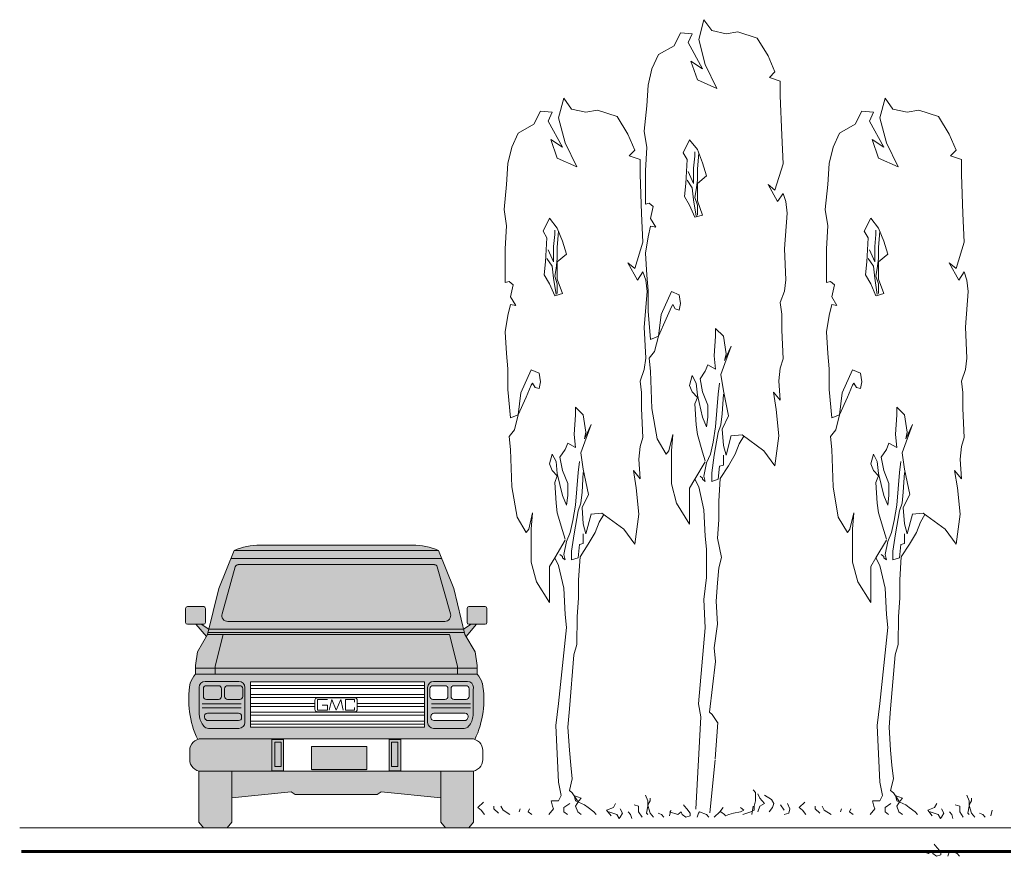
# Model space of a CAD drawing. Header units: millimetres. Extents: x 2834 to 13053, y -2252 to 4789.
# Drawn here: x 7819 to 8403, y 1857 to 2353 of the extents above; entities that cross this region are included whole.
import ezdxf

# ---------------------------------------------------------------- set-up
doc = ezdxf.new("R2010")
doc.units = ezdxf.units.MM
doc.header["$MEASUREMENT"] = 0
doc.layers.get('0').update_dxf_attribs({"lineweight": 5})
doc.layers.add('AS_3_6_018', color=92, linetype='Continuous', lineweight=9)
doc.layers.add('Widok', color=7, linetype='Continuous', lineweight=9)
doc.layers.add('X1klink', color=41, linetype='Continuous')
doc.layers.add('Xcokół', color=18, linetype='Continuous')

# ---------------------------------------------------------------- blocks, each defined once
blk = doc.blocks.new('AQ29US')
at = {"layer": 'AS_3_6_018'}
for p, q in [((8.18, 74.8), (4.07, 64.52)), ((63.28, 74.8), (8.18, 74.8)), ((15.23, 76.23), (56.24, 76.23)), ((63.28, 74.8), (67.4, 64.52)), ((7.33, 72.65), (64.14, 72.65)), ((8.52, 70.38), (4.95, 57.71)), ((62.18, 70.97), (9.29, 70.97)), ((62.95, 70.38), (66.52, 57.71)), ((4.07, 64.52), (1.06, 52.11)), ((67.4, 64.52), (70.41, 52.11)), ((-4.85, 59.19), (-4.85, 55.38)), ((0.01, 59.68), (-4.37, 59.68)), ((0.49, 59.19), (0.49, 55.38)), ((70.97, 59.19), (70.97, 55.38)), ((71.46, 59.68), (75.83, 59.68)), ((76.32, 59.19), (76.32, 55.38)), ((0.01, 54.9), (-4.37, 54.9)), ((-2.08, 54.9), (0.75, 51.58)), ((-0.63, 54.9), (1.42, 53.61)), ((70.04, 53.61), (1.42, 53.61)), ((64.97, 55.67), (6.5, 55.67)), ((72.1, 54.9), (70.04, 53.61)), ((73.55, 54.9), (70.71, 51.58)), ((71.46, 54.9), (75.83, 54.9)), ((1.06, 52.11), (-1.65, 47.43)), ((1.06, 52.13), (66.25, 52.13)), ((70.27, 52.69), (1.2, 52.69)), ((5.22, 52.13), (3.06, 43.56)), ((66.25, 52.13), (68.41, 43.56)), ((70.41, 52.11), (73.12, 47.43)), ((-1.65, 47.43), (-2.19, 43.78)), ((73.12, 47.43), (73.66, 43.78)), ((-2.19, 43.78), (-2.19, 41.44)), ((73.66, 43.05), (-2.19, 43.05)), ((3.06, 43.56), (3.06, 41.44)), ((68.41, 43.56), (68.41, 41.44)), ((73.66, 43.78), (73.66, 41.44)), ((73.66, 41.44), (-2.19, 41.44)), ((-1.19, 37.44), (-1.19, 30.43)), ((0.38, 39.48), (9.52, 39.48)), ((11.12, 37.87), (11.12, 28.44)), ((59.47, 39.35), (12.66, 39.35)), ((12.66, 39.35), (12.66, 27.17)), ((12.66, 38.39), (59.47, 38.39)), ((12.66, 37.59), (59.47, 37.59)), ((59.47, 27.17), (59.47, 39.35)), ((60.34, 37.87), (60.34, 28.44)), ((71.09, 39.48), (61.95, 39.48)), ((72.66, 37.44), (72.66, 30.43)), ((12.66, 35.98), (59.47, 35.98)), ((12.66, 35.18), (59.47, 35.18)), ((30.68, 34.63), (30.68, 31.72)), ((33.39, 34.63), (30.68, 34.63)), ((33.86, 31.72), (34.49, 34.63)), ((34.49, 34.63), (35.73, 31.72)), ((36.98, 34.63), (35.73, 31.72)), ((37.61, 31.72), (36.98, 34.63)), ((38.18, 31.72), (38.18, 34.63)), ((38.18, 34.63), (40.67, 34.63)), ((40.67, 34.63), (40.67, 33.93)), ((10.09, 33.47), (-0.42, 33.47)), ((10.1, 32.34), (-0.42, 32.34)), ((12.66, 33.58), (29.97, 33.58)), ((12.66, 32.77), (29.97, 32.77)), ((33.39, 33.13), (31.89, 33.13)), ((33.39, 31.72), (33.39, 33.13)), ((40.67, 31.72), (40.67, 32.47)), ((41.38, 33.58), (59.47, 33.58)), ((41.38, 32.77), (59.47, 32.77)), ((61.36, 32.34), (71.88, 32.34)), ((61.37, 33.47), (71.88, 33.47)), ((12.66, 31.17), (59.47, 31.17)), ((12.66, 30.36), (59.47, 30.36)), ((30.68, 31.72), (33.39, 31.72)), ((40.67, 31.72), (38.18, 31.72)), ((9.52, 26.83), (1.3, 26.83)), ((12.66, 28.76), (59.47, 28.76)), ((12.66, 27.96), (59.47, 27.96)), ((12.66, 27.17), (59.47, 27.17)), ((61.95, 26.83), (70.16, 26.83)), ((-0.56, 24.04), (72.03, 24.04)), ((-3.77, 20.83), (-3.77, 18.47)), ((75.24, 20.83), (75.24, 18.47)), ((-1.26, 15.34), (-1.26, 1.52)), ((72.03, 15.26), (-0.56, 15.26)), ((7.56, 15.26), (7.56, 1.52)), ((63.91, 15.26), (63.91, 1.52)), ((72.73, 15.34), (72.73, 1.52)), ((7.56, 8.09), (23.62, 9.7)), ((23.62, 9.7), (24.67, 8.99)), ((24.67, 8.99), (46.79, 8.99)), ((47.84, 9.7), (46.79, 8.99)), ((63.91, 8.09), (47.84, 9.7)), ((-1.26, 1.52), (0, 0)), ((0, 0), (6.3, 0)), ((6.3, 0), (0, 0)), ((7.56, 1.52), (6.3, 0)), ((63.91, 1.52), (65.17, 0)), ((65.17, 0), (71.47, 0)), ((71.47, 0), (65.17, 0)), ((72.73, 1.52), (71.47, 0))]:
    blk.add_line(p, q, dxfattribs=at)
for points in [[(-0.06, 37.53), (-0.06, 35.45, 0.414214), (0.74, 34.65), (4.01, 34.65, 0.414214), (4.81, 35.45), (4.81, 37.53, 0.414214), (4.01, 38.33), (0.74, 38.33, 0.414214)], [(5.65, 37.53), (5.65, 35.45, 0.414214), (6.45, 34.65), (9.72, 34.65, 0.414214), (10.52, 35.45), (10.52, 37.53, 0.414214), (9.72, 38.33), (6.45, 38.33, 0.414214)], [(65.82, 37.53), (65.82, 35.45, -0.414214), (65.02, 34.65), (61.75, 34.65, -0.414214), (60.95, 35.45), (60.95, 37.53, -0.414214), (61.75, 38.33), (65.02, 38.33, -0.414214)], [(71.53, 37.53), (71.53, 35.45, -0.414214), (70.72, 34.65), (67.46, 34.65, -0.414214), (66.65, 35.45), (66.65, 37.53, -0.414214), (67.46, 38.33), (70.72, 38.33, -0.414214)], [(41.38, 34.4), (41.38, 31.95, -0.414214), (40.74, 31.31), (30.62, 31.31, -0.414214), (29.97, 31.95), (29.97, 34.4, -0.414214), (30.62, 35.04), (40.74, 35.04, -0.414214)], [(0.23, 29.85), (0.35, 29.49, 0.322767), (1.11, 28.94), (9.42, 28.94, 0.414214), (10.22, 29.75), (10.22, 30.1, 0.414214), (9.42, 30.9), (1, 30.9, 0.511982)], [(71.23, 29.85), (71.11, 29.49, -0.322767), (70.35, 28.94), (62.05, 28.94, -0.414214), (61.24, 29.75), (61.24, 30.1, -0.414214), (62.05, 30.9), (70.47, 30.9, -0.511982)]]:
    blk.add_lwpolyline(points, format="xyb", close=True, dxfattribs=at)
for points in [[(21.49, 15.41), (21.49, 23.83), (18.38, 23.83), (18.38, 15.41)], [(20.84, 23.12), (20.84, 16.57), (19.16, 16.57), (19.16, 23.12)], [(29.09, 21.95), (29.09, 15.79), (43.94, 15.79), (43.94, 21.95)], [(49.98, 15.41), (49.98, 23.83), (53.09, 23.83), (53.09, 15.41)], [(50.62, 23.12), (50.62, 16.57), (52.31, 16.57), (52.31, 23.12)]]:
    blk.add_lwpolyline(points, close=True, dxfattribs=at)
for centre, radius, start, end in [((15.27, 58.02), 18.22, 90.1256, 112.8957), ((56.2, 58.02), 18.22, 67.1043, 89.8744), ((9.29, 70.16), 0.803, 89.8352, 164.2813), ((62.18, 70.16), 0.803, 15.7187, 90), ((-4.37, 59.19), 0.482, 90, 180), ((0.01, 59.19), 0.482, 0, 90), ((71.46, 59.19), 0.482, 90, 180), ((75.83, 59.19), 0.482, 0, 90), ((6.5, 57.28), 1.61, 164.2813, 270), ((64.97, 57.28), 1.61, 270, 15.7187), ((-4.37, 55.38), 0.482, 180, 270), ((0.01, 55.38), 0.482, 270, 0), ((71.46, 55.38), 0.482, 180, 270), ((75.83, 55.38), 0.482, 270, 0), ((2.92, 36.83), 6.88, 137.9434, 161.766), ((68.55, 36.83), 6.88, 18.234, 42.0566), ((20.34, 34.52), 24.37, 169.4481, 205.9138), ((0.38, 37.87), 1.61, 90, 178.8095), ((0.98, 37.86), 2.21, 178.8095, 191.0572), ((9.52, 37.87), 1.61, 0, 90), ((61.95, 37.87), 1.61, 90, 180), ((71.09, 37.87), 1.61, 1.1905, 90), ((70.49, 37.86), 2.21, 348.9428, 1.1905), ((51.13, 34.52), 24.37, 334.0862, 10.5519), ((4.21, 30.88), 5.4, 185.9727, 219.966), ((67.25, 30.88), 5.4, 320.034, 354.0273), ((1.3, 28.44), 1.61, 219.966, 270), ((9.52, 28.44), 1.61, 270, 0), ((61.95, 28.44), 1.61, 180, 270), ((70.16, 28.44), 1.61, 270, 320.034), ((-0.56, 20.83), 3.21, 90, 180), ((72.03, 20.83), 3.21, 0, 90), ((-0.56, 18.47), 3.21, 180, 270), ((72.03, 18.47), 3.21, 270, 360)]:
    blk.add_arc(centre, radius, start, end, dxfattribs=at)

msp = doc.modelspace()

# ---------------------------------------------------------------- hatches: boundary and pattern name
at = {"layer": 'X1klink'}
h = msp.add_hatch(color=5, dxfattribs=at)
h.dxf.hatch_style = 1
h.paths.add_polyline_path([(8093.544, 1959.746, 0.1043215), (8090.405, 1965.152), (7923.541, 1965.152, 0.1043215), (7920.402, 1959.746, 0.1604679), (7924.885, 1926.504, -0.0808895), (7927.127, 1926.869), (8086.82, 1926.869, -0.0808895), (8089.061, 1926.504, 0.1604679)])
h.paths.add_polyline_path([(8059.192, 1933.754), (7956.202, 1933.754), (7956.202, 1960.562), (8059.192, 1960.562)], flags=16)
h.paths.add_polyline_path([(8061.114, 1957.304, -0.0826325), (8061.305, 1958.448), (8061.114, 1958.448)], flags=16)
h.paths.add_polyline_path([(8088.201, 1942.21, -0.0124758), (8088.201, 1941.616), (8088.201, 1958.207, -0.096793), (8088.201, 1956.346)], flags=16)
h.paths.add_polyline_path([(8084.409, 1937.662), (8063.097, 1937.662), (8063.097, 1941.974), (8083.396, 1941.974, -0.5119823), (8085.072, 1939.648)], flags=16)
h.paths.add_polyline_path([(8074.995, 1950.205), (8074.995, 1958.306), (8085.717, 1958.306), (8085.717, 1950.205)], flags=16)
h.paths.add_polyline_path([(8062.444, 1950.205), (8062.444, 1958.306), (8073.165, 1958.306), (8073.165, 1950.205)], flags=16)
h.paths.add_polyline_path([(7923.307, 1968.699), (7924.722, 1978.322), (7930.018, 1987.47), (7923.78, 1994.769), (7917.693, 1994.769), (7917.693, 2005.27), (7929.445, 2005.27), (7929.445, 1994.769), (7926.964, 1994.769), (7931.491, 1991.927), (7937.312, 2015.931), (7946.363, 2038.541, -0.1007884), (7962.043, 2041.698), (8051.903, 2041.698, -0.1007884), (8067.584, 2038.541), (8076.634, 2015.931), (8082.456, 1991.927), (8086.982, 1994.769), (8084.501, 1994.769), (8084.501, 2005.27), (8096.254, 2005.27), (8096.254, 1994.769), (8090.166, 1994.769), (8083.929, 1987.47), (8089.225, 1978.322), (8090.639, 1968.699)])
h.paths.add_polyline_path([(8088.368, 1907.734), (8088.368, 1877.328), (8085.587, 1873.984), (8071.736, 1873.984), (8068.955, 1877.328), (8068.955, 1891.784), (8033.615, 1895.322), (8031.304, 1893.755), (7982.642, 1893.755), (7980.331, 1895.322), (7944.991, 1891.784), (7944.991, 1877.328), (7942.21, 1873.984), (7928.359, 1873.984), (7925.578, 1877.328), (7925.578, 1907.734, 0.0552923), (7927.127, 1907.562), (7968.79, 1907.562), (7968.79, 1926.415), (7975.64, 1926.415), (7975.64, 1907.562), (7992.355, 1907.562), (7992.355, 1922.279), (8025.035, 1922.279), (8025.035, 1907.562), (8038.307, 1907.562), (8038.307, 1926.415), (8045.156, 1926.415), (8045.156, 1907.562), (8086.82, 1907.562, 0.0552923)])
h.paths.add_polyline_path([(7924.722, 1978.322), (7923.541, 1970.293), (7923.541, 1968.699), (7934.811, 1968.699), (7939.843, 1988.663), (7930.709, 1988.663)], flags=16)
h.paths.add_polyline_path([(8079.135, 1968.699), (8090.405, 1968.699), (8090.405, 1970.293), (8089.225, 1978.322), (8082.522, 1989.9), (8073.792, 1989.9)], flags=16)
h = msp.add_hatch(color=5, dxfattribs=at)
h.dxf.hatch_style = 1
h.paths.add_polyline_path([(7927.127, 1926.869, 0.4142136), (7920.061, 1919.803), (7920.061, 1914.628, 0.4142136), (7927.127, 1907.562), (7968.79, 1907.562), (7968.79, 1926.869)])
h.paths.add_polyline_path([(8090.405, 1965.152), (7923.541, 1965.152), (7923.541, 1970.293), (7924.722, 1978.322), (7930.018, 1987.47), (7923.78, 1994.769), (7917.693, 1994.769), (7917.693, 2005.27), (7929.445, 2005.27), (7929.445, 1994.769), (7926.964, 1994.769), (7931.491, 1991.927), (7937.312, 2015.931), (7946.363, 2038.541, -0.1007884), (7962.043, 2041.698), (8051.903, 2041.698, -0.1007884), (8067.584, 2038.541), (8076.634, 2015.931), (8082.456, 1991.927), (8086.982, 1994.769), (8084.501, 1994.769), (8084.501, 2005.27), (8096.254, 2005.27), (8096.254, 1994.769), (8090.166, 1994.769), (8083.929, 1987.47), (8089.225, 1978.322), (8090.639, 1968.699), (8090.405, 1968.699)], flags=17)
at = {"layer": 'Xcokół'}
h = msp.add_hatch(color=253, dxfattribs=at)
h.dxf.hatch_style = 1
h.paths.add_polyline_path([(7948.801, 2030.11), (8066.488, 2030.11), (8074.694, 2000.954, -0.4970501), (8071.294, 1996.464), (7942.653, 1996.464, -0.4970501), (7939.252, 2000.954), (7947.458, 2030.11), (7948.791, 2030.11, -0.0014378)])
h.paths.add_polyline_path([(8025.035, 1908.731), (8025.035, 1922.279), (7992.355, 1922.279), (7992.355, 1908.731)])
h = msp.add_hatch(color=5, dxfattribs=at)
h.dxf.hatch_style = 1
h.paths.add_polyline_path([(8096.254, 2004.21, 0.4142136), (8095.194, 2005.27), (8085.561, 2005.27, 0.4142136), (8084.501, 2004.21), (8084.501, 1995.829, 0.4142136), (8085.561, 1994.769), (8095.194, 1994.769, 0.4142136), (8096.254, 1995.829)])
h = msp.add_hatch(color=5, dxfattribs=at)
h.dxf.hatch_style = 1
h.paths.add_polyline_path([(8096.254, 2004.21, 0.4142136), (8095.194, 2005.27), (8085.561, 2005.27, 0.4142136), (8084.501, 2004.21), (8084.501, 1995.829, 0.4142136), (8085.561, 1994.769), (8095.194, 1994.769, 0.4142136), (8096.254, 1995.829)])
h = msp.add_hatch(color=5, dxfattribs=at)
h.dxf.hatch_style = 1
h.paths.add_polyline_path([(8096.254, 2004.21, 0.4142136), (8095.194, 2005.27), (8085.561, 2005.27, 0.4142136), (8084.501, 2004.21), (8084.501, 1995.829, 0.4142136), (8085.561, 1994.769), (8095.194, 1994.769, 0.4142136), (8096.254, 1995.829)])
h = msp.add_hatch(color=253, dxfattribs=at)
h.dxf.hatch_style = 1
h.paths.add_polyline_path([(8096.254, 2004.21, 0.4142136), (8095.194, 2005.27), (8085.561, 2005.27, 0.4142136), (8084.501, 2004.21), (8084.501, 1995.829, 0.4142136), (8085.561, 1994.769), (8095.194, 1994.769, 0.4142136), (8096.254, 1995.829)])
h = msp.add_hatch(color=5, dxfattribs=at)
h.dxf.hatch_style = 1
h.paths.add_polyline_path([(7939.843, 1988.663), (7935.094, 1969.819), (7935.094, 1968.699), (8078.853, 1968.699), (8078.853, 1969.819), (8074.104, 1988.663)])
h = msp.add_hatch(color=253, dxfattribs=at)
h.dxf.hatch_style = 1
h.paths.add_polyline_path([(7944.991, 1907.562), (7925.578, 1907.562), (7925.578, 1877.328), (7928.302, 1874.053), (7942.268, 1874.053), (7944.991, 1877.328)])
h.paths.add_polyline_path([(8088.368, 1907.562), (8068.955, 1907.562), (8068.955, 1877.328), (8071.679, 1874.053), (8085.644, 1874.053), (8088.368, 1877.328)])

# ---------------------------------------------------------------- linework, layer by layer
at = {"layer": 'AS_3_6_018'}
for p, q in [((8224.9, 2353.32), (8221.816, 2341.665)), ((8229.524, 2346.845), (8224.9, 2353.32)), ((8238.003, 2344.903), (8229.524, 2346.845)), ((8211.025, 2345.55), (8207.171, 2337.781)), ((8217.962, 2344.903), (8211.025, 2345.55)), ((8215.65, 2339.723), (8217.962, 2344.903)), ((8221.816, 2341.665), (8225.67, 2326.773)), ((8244.941, 2346.198), (8238.003, 2344.903)), ((8256.503, 2342.313), (8244.941, 2346.198)), ((8262.881, 2331.92), (8256.503, 2342.313)), ((8207.171, 2337.781), (8197.921, 2332.601)), ((8224.129, 2324.183), (8215.65, 2339.723)), ((8194.067, 2324.183), (8197.921, 2332.601)), ((8266.934, 2322.385), (8262.881, 2331.92)), ((8191.755, 2314.471), (8194.067, 2324.183)), ((8221.045, 2317.709), (8217.191, 2328.716)), ((8217.191, 2328.716), (8224.129, 2324.183)), ((8225.67, 2326.773), (8232.608, 2312.529)), ((8232.608, 2312.529), (8221.045, 2317.709)), ((8263.691, 2318.98), (8266.934, 2322.385)), ((8270.178, 2316.936), (8263.691, 2318.98)), ((8190.984, 2302.169), (8191.755, 2314.471)), ((8270.178, 2308.083), (8270.178, 2316.936)), ((8141.851, 2306.817), (8138.768, 2295.162)), ((8146.476, 2300.342), (8141.851, 2306.817)), ((8270.988, 2284.927), (8270.178, 2308.083)), ((8332.289, 2306.817), (8329.206, 2295.162)), ((8336.914, 2300.342), (8332.289, 2306.817)), ((8154.955, 2298.4), (8146.476, 2300.342)), ((8161.893, 2299.695), (8154.955, 2298.4)), ((8173.455, 2295.81), (8161.893, 2299.695)), ((8189.442, 2287.277), (8190.984, 2302.169)), ((8345.393, 2298.4), (8336.914, 2300.342)), ((8352.33, 2299.695), (8345.393, 2298.4)), ((8363.893, 2295.81), (8352.33, 2299.695)), ((8127.977, 2299.047), (8124.123, 2291.277)), ((8134.914, 2298.4), (8127.977, 2299.047)), ((8132.602, 2293.22), (8134.914, 2298.4)), ((8138.768, 2295.162), (8142.622, 2280.27)), ((8179.833, 2285.416), (8173.455, 2295.81)), ((8318.415, 2299.047), (8314.561, 2291.277)), ((8325.352, 2298.4), (8318.415, 2299.047)), ((8323.04, 2293.22), (8325.352, 2298.4)), ((8329.206, 2295.162), (8333.06, 2280.27)), ((8370.27, 2285.416), (8363.893, 2295.81)), ((8124.123, 2291.277), (8114.873, 2286.098)), ((8141.081, 2277.68), (8132.602, 2293.22)), ((8314.561, 2291.277), (8305.311, 2286.098)), ((8331.518, 2277.68), (8323.04, 2293.22)), ((8111.019, 2277.68), (8114.873, 2286.098)), ((8137.997, 2271.205), (8134.143, 2282.213)), ((8134.143, 2282.213), (8141.081, 2277.68)), ((8183.886, 2275.882), (8179.833, 2285.416)), ((8190.984, 2277.565), (8189.442, 2287.277)), ((8212.567, 2274.327), (8216.421, 2282.097)), ((8216.421, 2282.097), (8221.045, 2276.27)), ((8271.799, 2267.9), (8270.988, 2284.927)), ((8301.457, 2277.68), (8305.311, 2286.098)), ((8324.581, 2282.213), (8331.518, 2277.68)), ((8328.435, 2271.205), (8324.581, 2282.213)), ((8374.324, 2275.882), (8370.27, 2285.416)), ((8108.707, 2267.968), (8111.019, 2277.68)), ((8142.622, 2280.27), (8149.56, 2266.026)), ((8190.213, 2263.968), (8190.984, 2277.565)), ((8221.045, 2276.27), (8224.129, 2268.5)), ((8299.144, 2267.968), (8301.457, 2277.68)), ((8333.06, 2280.27), (8339.997, 2266.026)), ((8149.56, 2266.026), (8137.997, 2271.205)), ((8180.643, 2272.476), (8183.886, 2275.882)), ((8187.13, 2270.433), (8180.643, 2272.476)), ((8187.13, 2261.579), (8187.13, 2270.433)), ((8214.879, 2270.442), (8212.567, 2274.327)), ((8214.108, 2256.198), (8214.879, 2270.442)), ((8218.733, 2265.262), (8219.504, 2272.385)), ((8219.504, 2272.385), (8219.504, 2274.975)), ((8221.816, 2274.327), (8221.045, 2264.615)), ((8339.997, 2266.026), (8328.435, 2271.205)), ((8371.081, 2272.476), (8374.324, 2275.882)), ((8377.567, 2270.433), (8371.081, 2272.476)), ((8377.567, 2261.579), (8377.567, 2270.433)), ((8107.936, 2255.666), (8108.707, 2267.968)), ((8218.733, 2256.198), (8218.733, 2265.262)), ((8221.045, 2264.615), (8221.045, 2258.14)), ((8224.129, 2268.5), (8226.441, 2260.73)), ((8266.934, 2252.236), (8271.799, 2267.9)), ((8298.374, 2255.666), (8299.144, 2267.968)), ((8187.94, 2238.424), (8187.13, 2261.579)), ((8190.213, 2243.895), (8190.213, 2263.968)), ((8215.65, 2263.32), (8218.733, 2256.198)), ((8226.441, 2260.73), (8221.045, 2256.198)), ((8378.378, 2238.424), (8377.567, 2261.579)), ((8106.394, 2240.774), (8107.936, 2255.666)), ((8213.337, 2248.428), (8214.108, 2256.198)), ((8217.962, 2253.608), (8214.879, 2258.14)), ((8218.733, 2246.485), (8217.962, 2253.608)), ((8221.045, 2258.14), (8220.275, 2252.313)), ((8221.045, 2256.198), (8221.045, 2245.838)), ((8268.556, 2245.425), (8262.881, 2255.641)), ((8262.881, 2255.641), (8266.934, 2252.236)), ((8296.832, 2240.774), (8298.374, 2255.666)), ((8216.421, 2243.248), (8213.337, 2248.428)), ((8220.275, 2252.313), (8219.504, 2247.78)), ((8219.504, 2247.78), (8221.045, 2243.248)), ((8271.799, 2250.193), (8268.556, 2245.425)), ((8273.421, 2245.425), (8271.799, 2250.193)), ((8192.525, 2244.543), (8190.213, 2243.895)), ((8194.838, 2242.601), (8192.525, 2244.543)), ((8193.296, 2235.478), (8194.838, 2242.601)), ((8219.504, 2236.126), (8216.421, 2243.248)), ((8220.275, 2236.773), (8218.733, 2246.485)), ((8221.045, 2245.838), (8224.129, 2237.421)), ((8221.045, 2243.248), (8221.045, 2237.421)), ((8274.232, 2238.615), (8273.421, 2245.425)), ((8107.936, 2231.061), (8106.394, 2240.774)), ((8129.518, 2227.824), (8133.372, 2235.594)), ((8133.372, 2235.594), (8137.997, 2229.766)), ((8188.751, 2221.397), (8187.94, 2238.424)), ((8196.379, 2230.298), (8193.296, 2235.478)), ((8224.129, 2237.421), (8219.514, 2236.136)), ((8272.61, 2217.502), (8274.232, 2238.615)), ((8298.374, 2231.061), (8296.832, 2240.774)), ((8319.956, 2227.824), (8323.81, 2235.594)), ((8323.81, 2235.594), (8328.435, 2229.766)), ((8379.189, 2221.397), (8378.378, 2238.424)), ((8107.165, 2217.464), (8107.936, 2231.061)), ((8137.997, 2229.766), (8141.081, 2221.997)), ((8191.755, 2224.471), (8193.296, 2230.946)), ((8193.296, 2230.946), (8196.379, 2230.298)), ((8297.603, 2217.464), (8298.374, 2231.061)), ((8328.435, 2229.766), (8331.518, 2221.997)), ((8131.831, 2223.939), (8129.518, 2227.824)), ((8131.06, 2209.694), (8131.831, 2223.939)), ((8135.685, 2218.759), (8136.456, 2225.882)), ((8136.456, 2225.882), (8136.456, 2228.471)), ((8138.768, 2227.824), (8137.997, 2218.112)), ((8190.213, 2214.759), (8191.755, 2224.471)), ((8322.269, 2223.939), (8319.956, 2227.824)), ((8321.498, 2209.694), (8322.269, 2223.939)), ((8326.123, 2218.759), (8326.894, 2225.882)), ((8326.894, 2225.882), (8326.894, 2228.471)), ((8329.206, 2227.824), (8328.435, 2218.112)), ((8135.685, 2209.694), (8135.685, 2218.759)), ((8137.997, 2218.112), (8137.997, 2211.637)), ((8141.081, 2221.997), (8143.393, 2214.227)), ((8183.886, 2205.733), (8188.751, 2221.397)), ((8326.123, 2209.694), (8326.123, 2218.759)), ((8328.435, 2218.112), (8328.435, 2211.637)), ((8331.518, 2221.997), (8333.831, 2214.227)), ((8374.324, 2205.733), (8379.189, 2221.397)), ((8107.165, 2197.392), (8107.165, 2217.464)), ((8132.602, 2216.817), (8135.685, 2209.694)), ((8143.393, 2214.227), (8137.997, 2209.694)), ((8190.984, 2201.809), (8190.213, 2214.759)), ((8273.421, 2199.114), (8272.61, 2217.502)), ((8297.603, 2197.392), (8297.603, 2217.464)), ((8323.04, 2216.817), (8326.123, 2209.694)), ((8333.831, 2214.227), (8328.435, 2209.694)), ((8130.289, 2201.925), (8131.06, 2209.694)), ((8134.914, 2207.105), (8131.831, 2211.637)), ((8135.685, 2199.982), (8134.914, 2207.105)), ((8137.997, 2211.637), (8137.227, 2205.81)), ((8137.997, 2209.694), (8137.997, 2199.335)), ((8185.508, 2198.922), (8179.833, 2209.138)), ((8179.833, 2209.138), (8183.886, 2205.733)), ((8320.727, 2201.925), (8321.498, 2209.694)), ((8325.352, 2207.105), (8322.269, 2211.637)), ((8326.123, 2199.982), (8325.352, 2207.105)), ((8328.435, 2211.637), (8327.664, 2205.81)), ((8328.435, 2209.694), (8328.435, 2199.335)), ((8375.946, 2198.922), (8370.27, 2209.138)), ((8370.27, 2209.138), (8374.324, 2205.733)), ((8133.372, 2196.745), (8130.289, 2201.925)), ((8137.227, 2205.81), (8136.456, 2201.277)), ((8136.456, 2201.277), (8137.997, 2196.745)), ((8188.751, 2203.69), (8185.508, 2198.922)), ((8190.373, 2198.922), (8188.751, 2203.69)), ((8191.755, 2192.744), (8190.984, 2201.809)), ((8323.81, 2196.745), (8320.727, 2201.925)), ((8327.664, 2205.81), (8326.894, 2201.277)), ((8326.894, 2201.277), (8328.435, 2196.745)), ((8379.189, 2203.69), (8375.946, 2198.922)), ((8380.81, 2198.922), (8379.189, 2203.69)), ((8109.477, 2198.04), (8107.165, 2197.392)), ((8111.79, 2196.097), (8109.477, 2198.04)), ((8110.248, 2188.975), (8111.79, 2196.097)), ((8136.456, 2189.623), (8133.372, 2196.745)), ((8137.227, 2190.27), (8135.685, 2199.982)), ((8137.997, 2199.335), (8141.081, 2190.918)), ((8137.997, 2196.745), (8137.997, 2190.918)), ((8191.183, 2192.112), (8190.373, 2198.922)), ((8272.61, 2192.303), (8273.421, 2199.114)), ((8299.915, 2198.04), (8297.603, 2197.392)), ((8302.228, 2196.097), (8299.915, 2198.04)), ((8300.686, 2188.975), (8302.228, 2196.097)), ((8326.894, 2189.623), (8323.81, 2196.745)), ((8327.664, 2190.27), (8326.123, 2199.982)), ((8328.435, 2199.335), (8331.518, 2190.918)), ((8328.435, 2196.745), (8328.435, 2190.918)), ((8381.621, 2192.112), (8380.81, 2198.922)), ((8113.331, 2183.795), (8110.248, 2188.975)), ((8141.081, 2190.918), (8136.466, 2189.633)), ((8189.562, 2170.999), (8191.183, 2192.112)), ((8191.755, 2180.442), (8191.755, 2192.744)), ((8205.629, 2192.097), (8199.463, 2178.5)), ((8210.254, 2190.154), (8205.629, 2192.097)), ((8211.025, 2184.975), (8210.254, 2190.154)), ((8270.178, 2185.493), (8272.61, 2192.303)), ((8303.769, 2183.795), (8300.686, 2188.975)), ((8331.518, 2190.918), (8326.904, 2189.633)), ((8380, 2170.999), (8381.621, 2192.112)), ((8108.707, 2177.968), (8110.248, 2184.443)), ((8110.248, 2184.443), (8113.331, 2183.795)), ((8202.546, 2175.91), (8205.629, 2183.032)), ((8205.629, 2183.032), (8206.4, 2184.327)), ((8206.4, 2184.327), (8207.942, 2181.737)), ((8210.254, 2181.09), (8211.025, 2184.975)), ((8270.988, 2178.682), (8270.178, 2185.493)), ((8299.144, 2177.968), (8300.686, 2184.443)), ((8300.686, 2184.443), (8303.769, 2183.795)), ((8107.165, 2168.256), (8108.707, 2177.968)), ((8193.296, 2163.608), (8191.755, 2180.442)), ((8199.463, 2178.5), (8197.921, 2165.55)), ((8207.942, 2181.737), (8210.254, 2181.09)), ((8270.988, 2169.147), (8270.988, 2178.682)), ((8297.603, 2168.256), (8299.144, 2177.968)), ((8197.921, 2165.55), (8202.546, 2175.91)), ((8107.936, 2155.306), (8107.165, 2168.256)), ((8190.373, 2152.611), (8189.562, 2170.999)), ((8197.921, 2165.55), (8193.296, 2163.608)), ((8195.609, 2156.485), (8197.921, 2165.55)), ((8231.066, 2153.895), (8231.837, 2165.55)), ((8231.837, 2165.55), (8231.837, 2170.083)), ((8231.837, 2170.083), (8236.462, 2165.55)), ((8236.462, 2165.55), (8238.003, 2155.19)), ((8271.799, 2152.121), (8270.988, 2169.147)), ((8298.374, 2155.306), (8297.603, 2168.256)), ((8380.81, 2152.611), (8380, 2170.999)), ((8241.087, 2159.723), (8234.92, 2142.888)), ((8237.19, 2151.204), (8241.087, 2159.723)), ((8108.707, 2146.241), (8107.936, 2155.306)), ((8192.525, 2152.6), (8195.609, 2156.485)), ((8231.837, 2146.126), (8231.066, 2153.895)), ((8238.003, 2155.19), (8237.19, 2151.204)), ((8299.144, 2146.241), (8298.374, 2155.306)), ((8189.562, 2145.8), (8190.373, 2152.611)), ((8193.296, 2144.831), (8192.525, 2152.6)), ((8225.67, 2144.831), (8227.212, 2148.716)), ((8227.212, 2148.716), (8231.837, 2146.126)), ((8270.178, 2146.672), (8271.799, 2152.121)), ((8380, 2145.8), (8380.81, 2152.611)), ((8108.707, 2133.939), (8108.707, 2146.241)), ((8122.581, 2145.594), (8116.415, 2131.997)), ((8127.206, 2143.651), (8122.581, 2145.594)), ((8127.977, 2138.471), (8127.206, 2143.651)), ((8187.13, 2138.989), (8189.562, 2145.8)), ((8194.067, 2122.816), (8193.296, 2144.831)), ((8216.421, 2136.413), (8217.962, 2142.241)), ((8217.962, 2142.241), (8220.275, 2137.708)), ((8222.587, 2140.298), (8225.67, 2144.831)), ((8234.92, 2142.888), (8236.462, 2133.176)), ((8269.367, 2139.181), (8270.178, 2146.672)), ((8299.144, 2133.939), (8299.144, 2146.241)), ((8313.019, 2145.594), (8306.852, 2131.997)), ((8317.644, 2143.651), (8313.019, 2145.594)), ((8318.415, 2138.471), (8317.644, 2143.651)), ((8377.567, 2138.989), (8380, 2145.8)), ((8119.498, 2129.407), (8122.581, 2136.529)), ((8122.581, 2136.529), (8123.352, 2137.824)), ((8123.352, 2137.824), (8124.894, 2135.234)), ((8127.206, 2134.586), (8127.977, 2138.471)), ((8187.94, 2132.179), (8187.13, 2138.989)), ((8217.962, 2132.528), (8216.421, 2136.413)), ((8220.275, 2137.708), (8221.045, 2130.586)), ((8224.129, 2132.528), (8222.587, 2140.298)), ((8234.149, 2137.708), (8233.378, 2131.234)), ((8270.178, 2127.603), (8269.367, 2139.181)), ((8309.936, 2129.407), (8313.019, 2136.529)), ((8313.019, 2136.529), (8313.79, 2137.824)), ((8313.79, 2137.824), (8315.331, 2135.234)), ((8317.644, 2134.586), (8318.415, 2138.471)), ((8378.378, 2132.179), (8377.567, 2138.989)), ((8110.248, 2117.104), (8108.707, 2133.939)), ((8116.415, 2131.997), (8114.873, 2119.047)), ((8124.894, 2135.234), (8127.206, 2134.586)), ((8187.94, 2122.644), (8187.94, 2132.179)), ((8221.045, 2129.291), (8217.962, 2132.528)), ((8221.045, 2130.586), (8224.129, 2117.636)), ((8227.212, 2124.759), (8224.129, 2132.528)), ((8233.378, 2131.234), (8231.837, 2111.809)), ((8235.691, 2119.579), (8236.462, 2131.234)), ((8236.462, 2133.176), (8239.545, 2118.284)), ((8267.745, 2122.154), (8266.124, 2132.37)), ((8266.124, 2132.37), (8270.178, 2127.603)), ((8300.686, 2117.104), (8299.144, 2133.939)), ((8306.852, 2131.997), (8305.311, 2119.047)), ((8315.331, 2135.234), (8317.644, 2134.586)), ((8378.378, 2122.644), (8378.378, 2132.179)), ((8114.873, 2119.047), (8119.498, 2129.407)), ((8219.504, 2125.406), (8221.045, 2129.291)), ((8220.275, 2113.104), (8219.504, 2125.406)), ((8227.212, 2117.636), (8227.212, 2124.759)), ((8305.311, 2119.047), (8309.936, 2129.407)), ((8114.873, 2119.047), (8110.248, 2117.104)), ((8112.56, 2109.982), (8114.873, 2119.047)), ((8148.018, 2107.392), (8148.789, 2119.047)), ((8148.789, 2119.047), (8148.789, 2123.579)), ((8148.789, 2123.579), (8153.414, 2119.047)), ((8153.414, 2119.047), (8154.955, 2108.687)), ((8188.751, 2105.618), (8187.94, 2122.644)), ((8197.15, 2104.687), (8194.067, 2122.816)), ((8234.92, 2113.104), (8235.691, 2119.579)), ((8269.367, 2106.49), (8267.745, 2122.154)), ((8305.311, 2119.047), (8300.686, 2117.104)), ((8302.998, 2109.982), (8305.311, 2119.047)), ((8338.456, 2107.392), (8339.227, 2119.047)), ((8339.227, 2119.047), (8339.227, 2123.579)), ((8339.227, 2123.579), (8343.851, 2119.047)), ((8343.851, 2119.047), (8345.393, 2108.687)), ((8379.189, 2105.618), (8378.378, 2122.644)), ((8158.038, 2113.22), (8151.872, 2096.385)), ((8154.142, 2104.701), (8158.038, 2113.22)), ((8221.045, 2107.277), (8220.275, 2113.104)), ((8224.129, 2117.636), (8226.441, 2111.809)), ((8226.441, 2111.809), (8227.212, 2117.636)), ((8233.378, 2108.572), (8234.92, 2113.104)), ((8239.545, 2118.284), (8235.691, 2110.514)), ((8348.476, 2113.22), (8342.31, 2096.385)), ((8344.58, 2104.701), (8348.476, 2113.22)), ((8109.477, 2106.097), (8112.56, 2109.982)), ((8148.789, 2099.622), (8148.018, 2107.392)), ((8154.955, 2108.687), (8154.142, 2104.701)), ((8206.4, 2107.277), (8204.088, 2097.564)), ((8205.629, 2097.564), (8206.4, 2107.277)), ((8224.129, 2096.917), (8221.045, 2107.277)), ((8231.837, 2111.809), (8230.295, 2102.744)), ((8231.837, 2099.507), (8233.378, 2108.572)), ((8235.691, 2110.514), (8236.462, 2100.802)), ((8240.99, 2106.49), (8247.476, 2107.171)), ((8247.476, 2107.171), (8260.448, 2097.636)), ((8299.915, 2106.097), (8302.998, 2109.982)), ((8339.227, 2099.622), (8338.456, 2107.392)), ((8345.393, 2108.687), (8344.58, 2104.701)), ((8110.248, 2098.327), (8109.477, 2106.097)), ((8142.622, 2098.327), (8144.164, 2102.212)), ((8144.164, 2102.212), (8148.789, 2099.622)), ((8187.13, 2100.169), (8188.751, 2105.618)), ((8202.546, 2095.622), (8197.15, 2104.687)), ((8230.295, 2102.744), (8228.754, 2095.622)), ((8238.003, 2094.975), (8241.087, 2106.629)), ((8243.422, 2095.593), (8245.854, 2101.723)), ((8245.854, 2101.723), (8248.517, 2106.364)), ((8266.934, 2088.783), (8269.367, 2106.49)), ((8300.686, 2098.327), (8299.915, 2106.097)), ((8333.06, 2098.327), (8334.602, 2102.212)), ((8334.602, 2102.212), (8339.227, 2099.622)), ((8377.567, 2100.169), (8379.189, 2105.618)), ((8111.019, 2076.313), (8110.248, 2098.327)), ((8133.372, 2089.91), (8134.914, 2095.738)), ((8134.914, 2095.738), (8137.227, 2091.205)), ((8139.539, 2093.795), (8142.622, 2098.327)), ((8151.872, 2096.385), (8153.414, 2086.673)), ((8186.319, 2092.678), (8187.13, 2100.169)), ((8204.088, 2097.564), (8202.546, 2095.622)), ((8205.629, 2078.14), (8205.629, 2097.564)), ((8225.67, 2091.737), (8224.129, 2096.917)), ((8228.754, 2095.622), (8226.441, 2090.442)), ((8231.066, 2094.975), (8231.837, 2099.507)), ((8236.462, 2100.802), (8238.003, 2094.975)), ((8239.368, 2088.783), (8243.422, 2095.593)), ((8260.448, 2097.636), (8266.934, 2088.783)), ((8301.457, 2076.313), (8300.686, 2098.327)), ((8323.81, 2089.91), (8325.352, 2095.738)), ((8325.352, 2095.738), (8327.664, 2091.205)), ((8329.977, 2093.795), (8333.06, 2098.327)), ((8342.31, 2096.385), (8343.851, 2086.673)), ((8376.757, 2092.678), (8377.567, 2100.169)), ((8134.914, 2086.025), (8133.372, 2089.91)), ((8137.227, 2091.205), (8137.997, 2084.083)), ((8141.081, 2086.025), (8139.539, 2093.795)), ((8151.101, 2091.205), (8150.33, 2084.73)), ((8187.13, 2081.1), (8186.319, 2092.678)), ((8225.67, 2091.09), (8219.504, 2080.73)), ((8226.441, 2090.442), (8224.9, 2082.672)), ((8229.524, 2084.615), (8231.066, 2094.975)), ((8236.462, 2094.975), (8236.462, 2089.147)), ((8325.352, 2086.025), (8323.81, 2089.91)), ((8327.664, 2091.205), (8328.435, 2084.083)), ((8331.518, 2086.025), (8329.977, 2093.795)), ((8341.539, 2091.205), (8340.768, 2084.73)), ((8377.567, 2081.1), (8376.757, 2092.678)), ((8137.997, 2082.788), (8134.914, 2086.025)), ((8137.997, 2084.083), (8141.081, 2071.133)), ((8144.164, 2078.256), (8141.081, 2086.025)), ((8150.33, 2084.73), (8148.789, 2065.306)), ((8152.643, 2073.076), (8153.414, 2084.73)), ((8153.414, 2086.673), (8156.497, 2071.781)), ((8183.076, 2085.867), (8187.13, 2081.1)), ((8184.697, 2075.651), (8183.076, 2085.867)), ((8229.524, 2079.435), (8229.524, 2084.615)), ((8234.149, 2088.5), (8233.378, 2080.73)), ((8236.462, 2089.147), (8234.149, 2088.5)), ((8234.503, 2081.291), (8239.368, 2088.783)), ((8328.435, 2082.788), (8325.352, 2086.025)), ((8328.435, 2084.083), (8331.518, 2071.133)), ((8334.602, 2078.256), (8331.518, 2086.025)), ((8340.768, 2084.73), (8339.227, 2065.306)), ((8343.081, 2073.076), (8343.851, 2084.73)), ((8343.851, 2086.673), (8346.935, 2071.781)), ((8375.135, 2075.651), (8373.513, 2085.867)), ((8373.513, 2085.867), (8377.567, 2081.1)), ((8136.456, 2078.903), (8137.997, 2082.788)), ((8137.227, 2066.601), (8136.456, 2078.903)), ((8144.164, 2071.133), (8144.164, 2078.256)), ((8208.712, 2066.485), (8205.629, 2078.14)), ((8219.504, 2080.73), (8216.421, 2075.55)), ((8221.816, 2076.198), (8219.504, 2080.73)), ((8224.129, 2081.377), (8222.587, 2082.672)), ((8224.129, 2080.73), (8224.129, 2081.377)), ((8225.67, 2079.435), (8224.129, 2080.73)), ((8224.9, 2082.672), (8225.67, 2079.435)), ((8233.378, 2080.73), (8229.524, 2079.435)), ((8233.692, 2067.67), (8234.503, 2081.291)), ((8326.894, 2078.903), (8328.435, 2082.788)), ((8327.664, 2066.601), (8326.894, 2078.903)), ((8334.602, 2071.133), (8334.602, 2078.256)), ((8114.102, 2058.184), (8111.019, 2076.313)), ((8151.872, 2066.601), (8152.643, 2073.076)), ((8186.319, 2059.987), (8184.697, 2075.651)), ((8216.421, 2075.55), (8216.421, 2054.183)), ((8224.9, 2062.6), (8221.816, 2076.198)), ((8304.54, 2058.184), (8301.457, 2076.313)), ((8342.31, 2066.601), (8343.081, 2073.076)), ((8376.757, 2059.987), (8375.135, 2075.651)), ((8137.997, 2060.773), (8137.227, 2066.601)), ((8141.081, 2071.133), (8143.393, 2065.306)), ((8143.393, 2065.306), (8144.164, 2071.133)), ((8150.33, 2062.068), (8151.872, 2066.601)), ((8156.497, 2071.781), (8152.643, 2064.011)), ((8216.421, 2054.183), (8208.712, 2066.485)), ((8233.692, 2056.773), (8233.692, 2067.67)), ((8328.435, 2060.773), (8327.664, 2066.601)), ((8331.518, 2071.133), (8333.831, 2065.306)), ((8333.831, 2065.306), (8334.602, 2071.133)), ((8340.768, 2062.068), (8342.31, 2066.601)), ((8346.935, 2071.781), (8343.081, 2064.011)), ((8123.352, 2060.773), (8121.039, 2051.061)), ((8122.581, 2051.061), (8123.352, 2060.773)), ((8141.081, 2050.414), (8137.997, 2060.773)), ((8148.789, 2065.306), (8147.247, 2056.241)), ((8148.789, 2053.004), (8150.33, 2062.068)), ((8152.643, 2064.011), (8153.414, 2054.299)), ((8157.941, 2059.987), (8164.428, 2060.668)), ((8164.428, 2060.668), (8177.4, 2051.133)), ((8225.67, 2047.061), (8224.9, 2062.6)), ((8313.79, 2060.773), (8311.477, 2051.061)), ((8313.019, 2051.061), (8313.79, 2060.773)), ((8331.518, 2050.414), (8328.435, 2060.773)), ((8339.227, 2065.306), (8337.685, 2056.241)), ((8339.227, 2053.004), (8340.768, 2062.068)), ((8343.081, 2064.011), (8343.851, 2054.299)), ((8348.379, 2059.987), (8354.866, 2060.668)), ((8354.866, 2060.668), (8367.838, 2051.133)), ((8119.498, 2049.119), (8114.102, 2058.184)), ((8147.247, 2056.241), (8145.705, 2049.119)), ((8154.955, 2048.471), (8158.038, 2060.126)), ((8160.374, 2049.09), (8162.806, 2055.22)), ((8162.806, 2055.22), (8165.469, 2059.861)), ((8183.886, 2042.279), (8186.319, 2059.987)), ((8232.882, 2045.876), (8233.692, 2056.773)), ((8309.936, 2049.119), (8304.54, 2058.184)), ((8337.685, 2056.241), (8336.143, 2049.119)), ((8345.393, 2048.471), (8348.476, 2060.126)), ((8350.812, 2049.09), (8353.244, 2055.22)), ((8353.244, 2055.22), (8355.907, 2059.861)), ((8374.324, 2042.279), (8376.757, 2059.987)), ((8121.039, 2051.061), (8119.498, 2049.119)), ((8122.581, 2031.637), (8122.581, 2051.061)), ((8142.622, 2045.234), (8141.081, 2050.414)), ((8145.705, 2049.119), (8143.393, 2043.939)), ((8148.018, 2048.471), (8148.789, 2053.004)), ((8153.414, 2054.299), (8154.955, 2048.471)), ((8156.32, 2042.279), (8160.374, 2049.09)), ((8177.4, 2051.133), (8183.886, 2042.279)), ((8311.477, 2051.061), (8309.936, 2049.119)), ((8313.019, 2031.637), (8313.019, 2051.061)), ((8333.06, 2045.234), (8331.518, 2050.414)), ((8336.143, 2049.119), (8333.831, 2043.939)), ((8338.456, 2048.471), (8339.227, 2053.004)), ((8343.851, 2054.299), (8345.393, 2048.471)), ((8346.758, 2042.279), (8350.812, 2049.09)), ((8367.838, 2051.133), (8374.324, 2042.279)), ((8142.622, 2044.586), (8136.456, 2034.227)), ((8143.393, 2043.939), (8141.851, 2036.169)), ((8146.476, 2038.112), (8148.018, 2048.471)), ((8153.414, 2048.471), (8153.414, 2042.644)), ((8226.441, 2039.291), (8225.67, 2047.061)), ((8235.314, 2034.298), (8232.882, 2045.876)), ((8333.06, 2044.586), (8326.894, 2034.227)), ((8333.831, 2043.939), (8332.289, 2036.169)), ((8336.914, 2038.112), (8338.456, 2048.471)), ((8343.851, 2048.471), (8343.851, 2042.644)), ((8146.476, 2032.932), (8146.476, 2038.112)), ((8151.101, 2041.996), (8150.33, 2034.227)), ((8153.414, 2042.644), (8151.101, 2041.996)), ((8151.455, 2034.788), (8156.32, 2042.279)), ((8226.441, 2022.456), (8226.441, 2039.291)), ((8336.914, 2032.932), (8336.914, 2038.112)), ((8341.539, 2041.996), (8340.768, 2034.227)), ((8343.851, 2042.644), (8341.539, 2041.996)), ((8341.893, 2034.788), (8346.758, 2042.279)), ((8125.664, 2019.982), (8122.581, 2031.637)), ((8136.456, 2034.227), (8133.372, 2029.047)), ((8138.768, 2029.694), (8136.456, 2034.227)), ((8141.081, 2034.874), (8139.539, 2036.169)), ((8141.081, 2034.227), (8141.081, 2034.874)), ((8142.622, 2032.932), (8141.081, 2034.227)), ((8141.851, 2036.169), (8142.622, 2032.932)), ((8150.33, 2034.227), (8146.476, 2032.932)), ((8150.644, 2021.167), (8151.455, 2034.788)), ((8233.692, 2028.169), (8235.314, 2034.298)), ((8316.102, 2019.982), (8313.019, 2031.637)), ((8326.894, 2034.227), (8323.81, 2029.047)), ((8329.206, 2029.694), (8326.894, 2034.227)), ((8331.518, 2034.874), (8329.977, 2036.169)), ((8331.518, 2034.227), (8331.518, 2034.874)), ((8333.06, 2032.932), (8331.518, 2034.227)), ((8332.289, 2036.169), (8333.06, 2032.932)), ((8340.768, 2034.227), (8336.914, 2032.932)), ((8341.082, 2021.167), (8341.893, 2034.788)), ((8133.372, 2029.047), (8133.372, 2007.68)), ((8141.851, 2016.097), (8138.768, 2029.694)), ((8232.882, 2019.315), (8233.692, 2028.169)), ((8323.81, 2029.047), (8323.81, 2007.68)), ((8332.289, 2016.097), (8329.206, 2029.694)), ((8133.372, 2007.68), (8125.664, 2019.982)), ((8150.644, 2010.27), (8150.644, 2021.167)), ((8224.9, 2009.507), (8226.441, 2022.456)), ((8323.81, 2007.68), (8316.102, 2019.982)), ((8341.082, 2010.27), (8341.082, 2021.167)), ((8142.622, 2000.558), (8141.851, 2016.097)), ((8232.071, 2008.418), (8232.882, 2019.315)), ((8333.06, 2000.558), (8332.289, 2016.097)), ((8149.834, 1999.373), (8150.644, 2010.27)), ((8225.67, 1992.672), (8224.9, 2009.507)), ((8232.882, 1994.797), (8232.071, 2008.418)), ((8340.271, 1999.373), (8341.082, 2010.27)), ((8143.393, 1992.788), (8142.622, 2000.558)), ((8149.503, 1982.667), (8149.834, 1999.373)), ((8333.831, 1992.788), (8333.06, 2000.558)), ((8339.941, 1982.667), (8340.271, 1999.373)), ((8138.679, 1947.68), (8143.393, 1992.788)), ((8221.727, 1947.565), (8225.67, 1992.672)), ((8230.929, 1980.815), (8232.882, 1994.797)), ((8329.117, 1947.68), (8333.831, 1992.788)), ((8147.881, 1976.537), (8149.503, 1982.667)), ((8231.74, 1972.642), (8230.929, 1980.815)), ((8338.319, 1976.537), (8339.941, 1982.667)), ((8145.12, 1944.539), (8147.881, 1976.537)), ((8335.558, 1944.539), (8338.319, 1976.537)), ((8228.168, 1942.687), (8231.74, 1972.642)), ((8137.137, 1934.731), (8138.679, 1947.68)), ((8144.309, 1933.642), (8145.12, 1944.539)), ((8223.06, 1939.807), (8221.727, 1947.565)), ((8327.575, 1934.731), (8329.117, 1947.68)), ((8334.747, 1933.642), (8335.558, 1944.539)), ((8223.06, 1939.807), (8220.039, 1885.132)), ((8229.789, 1941.325), (8228.168, 1942.687)), ((8233.032, 1936.558), (8229.789, 1941.325)), ((8137.908, 1917.896), (8137.137, 1934.731)), ((8145.12, 1920.021), (8144.309, 1933.642)), ((8233.052, 1936.483), (8231.537, 1915.008)), ((8328.346, 1917.896), (8327.575, 1934.731)), ((8335.558, 1920.021), (8334.747, 1933.642)), ((8138.679, 1901.062), (8137.908, 1917.896)), ((8145.93, 1911.167), (8145.12, 1920.021)), ((8329.117, 1901.062), (8328.346, 1917.896)), ((8336.368, 1911.167), (8335.558, 1920.021)), ((8146.741, 1902.994), (8145.93, 1911.167)), ((8231.537, 1914.296), (8228.471, 1882.998)), ((8337.179, 1902.994), (8336.368, 1911.167)), ((8145.12, 1896.184), (8146.741, 1902.994)), ((8335.558, 1896.184), (8337.179, 1902.994)), ((8140.221, 1893.292), (8138.679, 1901.062)), ((8330.659, 1893.292), (8329.117, 1901.062)), ((8138.679, 1890.054), (8140.221, 1893.292)), ((8146.741, 1894.822), (8145.12, 1896.184)), ((8149.984, 1890.054), (8146.741, 1894.822)), ((8147.786, 1893.27), (8152.131, 1891.708)), ((8148.231, 1892.619), (8148.726, 1890.087)), ((8152.131, 1891.708), (8150.769, 1890.087)), ((8190.27, 1893.33), (8191.632, 1890.087)), ((8192.994, 1890.087), (8192.994, 1891.708)), ((8255.394, 1894.951), (8254.031, 1896.573)), ((8255.394, 1890.087), (8255.394, 1894.951)), ((8258.118, 1891.708), (8256.756, 1894.141)), ((8260.842, 1888.465), (8258.118, 1891.708)), ((8260.842, 1893.33), (8264.928, 1890.897)), ((8329.117, 1890.054), (8330.659, 1893.292)), ((8337.179, 1894.822), (8335.558, 1896.184)), ((8340.422, 1890.054), (8337.179, 1894.822)), ((8338.224, 1893.27), (8342.569, 1891.708)), ((8338.669, 1892.619), (8339.163, 1890.087)), ((8342.569, 1891.708), (8341.207, 1890.087)), ((8380.708, 1893.33), (8382.07, 1890.087)), ((8383.432, 1890.087), (8383.432, 1891.708)), ((8094.241, 1889.276), (8090.836, 1886.033)), ((8090.836, 1886.033), (8092.879, 1884.411)), ((8100.371, 1885.222), (8100.371, 1886.843)), ((8103.095, 1882.79), (8100.371, 1885.222)), ((8104.457, 1886.843), (8105.819, 1884.411)), ((8115.354, 1883.6), (8116.035, 1885.222)), ((8121.483, 1885.222), (8120.802, 1883.6)), ((8133.061, 1881.979), (8135.785, 1885.222)), ((8135.104, 1886.843), (8134.423, 1890.087)), ((8134.516, 1890.054), (8138.679, 1890.054)), ((8135.785, 1885.222), (8135.104, 1886.843)), ((8141.915, 1886.033), (8145.32, 1888.465)), ((8141.915, 1883.6), (8141.915, 1886.033)), ((8150.769, 1890.087), (8148.726, 1886.843)), ((8148.726, 1890.087), (8154.174, 1887.654)), ((8148.726, 1886.843), (8150.088, 1883.6)), ((8154.174, 1887.654), (8156.217, 1886.033)), ((8156.217, 1886.033), (8159.622, 1883.6)), ((8167.114, 1884.411), (8171.2, 1886.033)), ((8171.2, 1886.033), (8172.563, 1888.465)), ((8176.649, 1882.79), (8175.287, 1885.222)), ((8186.184, 1886.843), (8183.459, 1887.654)), ((8186.184, 1883.6), (8186.184, 1886.843)), ((8191.632, 1886.843), (8190.951, 1882.79)), ((8191.632, 1890.087), (8191.632, 1886.843)), ((8191.632, 1887.654), (8192.994, 1890.087)), ((8192.313, 1885.222), (8191.632, 1887.654)), ((8192.994, 1882.79), (8192.313, 1885.222)), ((8213.426, 1886.843), (8212.745, 1887.654)), ((8214.788, 1885.222), (8213.426, 1886.843)), ((8216.831, 1882.79), (8214.788, 1885.222)), ((8234.281, 1883.6), (8236.324, 1886.033)), ((8248.583, 1884.411), (8246.54, 1886.033)), ((8254.031, 1886.843), (8253.35, 1881.979)), ((8254.713, 1886.843), (8255.394, 1890.087)), ((8254.713, 1884.411), (8254.713, 1886.843)), ((8256.756, 1883.6), (8258.118, 1886.843)), ((8258.118, 1886.843), (8260.842, 1888.465)), ((8265.609, 1886.033), (8263.566, 1883.6)), ((8264.928, 1890.897), (8266.29, 1888.465)), ((8266.29, 1888.465), (8265.609, 1886.033)), ((8272.42, 1884.411), (8270.377, 1887.654)), ((8275.825, 1885.222), (8274.463, 1888.465)), ((8275.144, 1882.79), (8275.825, 1885.222)), ((8284.679, 1889.276), (8281.274, 1886.033)), ((8281.274, 1886.033), (8283.317, 1884.411)), ((8290.808, 1885.222), (8290.808, 1886.843)), ((8293.533, 1882.79), (8290.808, 1885.222)), ((8294.895, 1886.843), (8296.257, 1884.411)), ((8305.792, 1883.6), (8306.473, 1885.222)), ((8311.921, 1885.222), (8311.24, 1883.6)), ((8323.499, 1881.979), (8326.223, 1885.222)), ((8325.542, 1886.843), (8324.861, 1890.087)), ((8324.953, 1890.054), (8329.117, 1890.054)), ((8326.223, 1885.222), (8325.542, 1886.843)), ((8332.353, 1886.033), (8335.758, 1888.465)), ((8332.353, 1883.6), (8332.353, 1886.033)), ((8341.207, 1890.087), (8339.163, 1886.843)), ((8339.163, 1890.087), (8344.612, 1887.654)), ((8339.163, 1886.843), (8340.526, 1883.6)), ((8344.612, 1887.654), (8346.655, 1886.033)), ((8346.655, 1886.033), (8350.06, 1883.6)), ((8357.552, 1884.411), (8361.638, 1886.033)), ((8361.638, 1886.033), (8363, 1888.465)), ((8367.087, 1882.79), (8365.725, 1885.222)), ((8376.621, 1886.843), (8373.897, 1887.654)), ((8376.621, 1883.6), (8376.621, 1886.843)), ((8382.07, 1886.843), (8381.389, 1882.79)), ((8382.07, 1890.087), (8382.07, 1886.843)), ((8382.07, 1887.654), (8383.432, 1890.087)), ((8382.751, 1885.222), (8382.07, 1887.654)), ((8383.432, 1882.79), (8382.751, 1885.222)), ((8092.879, 1884.411), (8094.922, 1881.979)), ((8105.819, 1884.411), (8109.905, 1881.979)), ((8120.802, 1883.6), (8122.845, 1881.979)), ((8143.958, 1881.979), (8141.915, 1883.6)), ((8150.088, 1883.6), (8152.131, 1881.979)), ((8152.131, 1881.979), (8152.131, 1881.979)), ((8159.622, 1883.6), (8160.985, 1881.979)), ((8169.838, 1881.168), (8167.114, 1884.411)), ((8168.476, 1883.6), (8173.244, 1881.979)), ((8173.244, 1881.979), (8174.606, 1879.546)), ((8174.606, 1879.546), (8175.287, 1880.357)), ((8175.287, 1880.357), (8176.649, 1882.79)), ((8180.054, 1883.6), (8181.416, 1881.979)), ((8181.416, 1881.979), (8182.097, 1879.546)), ((8188.227, 1880.357), (8186.184, 1883.6)), ((8190.951, 1882.79), (8191.632, 1881.979)), ((8195.037, 1880.357), (8192.994, 1882.79)), ((8197.762, 1882.79), (8199.805, 1881.979)), ((8199.805, 1881.979), (8201.167, 1880.357)), ((8204.572, 1881.168), (8205.253, 1884.411)), ((8204.572, 1883.6), (8209.34, 1881.979)), ((8209.34, 1881.979), (8211.383, 1883.6)), ((8211.383, 1883.6), (8212.064, 1881.979)), ((8212.064, 1881.979), (8214.107, 1880.357)), ((8214.107, 1880.357), (8216.831, 1881.168)), ((8216.831, 1881.168), (8216.831, 1882.79)), ((8220.917, 1880.357), (8221.599, 1882.79)), ((8221.599, 1882.79), (8222.28, 1883.6)), ((8222.28, 1883.6), (8226.366, 1881.979)), ((8226.366, 1881.979), (8227.728, 1880.357)), ((8230.876, 1880.357), (8234.281, 1883.6)), ((8234.962, 1883.6), (8237.005, 1881.979)), ((8237.005, 1881.979), (8237.686, 1881.168)), ((8237.686, 1881.168), (8239.729, 1881.979)), ((8239.729, 1881.979), (8242.454, 1882.79)), ((8242.454, 1882.79), (8246.54, 1883.6)), ((8246.54, 1883.6), (8248.583, 1884.411)), ((8247.902, 1881.979), (8252.669, 1883.6)), ((8252.669, 1883.6), (8254.713, 1884.411)), ((8272.42, 1881.979), (8275.144, 1882.79)), ((8283.317, 1884.411), (8285.36, 1881.979)), ((8296.257, 1884.411), (8300.343, 1881.979)), ((8311.24, 1883.6), (8313.283, 1881.979)), ((8334.396, 1881.979), (8332.353, 1883.6)), ((8340.526, 1883.6), (8342.569, 1881.979)), ((8342.569, 1881.979), (8342.569, 1881.979)), ((8350.06, 1883.6), (8351.422, 1881.979)), ((8360.276, 1881.168), (8357.552, 1884.411)), ((8358.914, 1883.6), (8363.681, 1881.979)), ((8363.681, 1881.979), (8365.044, 1879.546)), ((8365.044, 1879.546), (8365.725, 1880.357)), ((8365.725, 1880.357), (8367.087, 1882.79)), ((8370.492, 1883.6), (8371.854, 1881.979)), ((8371.854, 1881.979), (8372.535, 1879.546)), ((8378.665, 1880.357), (8376.621, 1883.6)), ((8381.389, 1882.79), (8382.07, 1881.979)), ((8385.475, 1880.357), (8383.432, 1882.79)), ((8388.199, 1882.79), (8390.243, 1881.979)), ((8390.243, 1881.979), (8391.605, 1880.357)), ((8395.01, 1881.168), (8395.691, 1884.411)), ((8362.019, 1863.622), (8361.338, 1864.432)), ((8363.381, 1862), (8362.019, 1863.622)), ((8365.424, 1859.568), (8363.381, 1862)), ((8353.165, 1860.378), (8357.932, 1858.757)), ((8357.932, 1858.757), (8359.975, 1860.378)), ((8359.975, 1860.378), (8360.656, 1858.757)), ((8360.656, 1858.757), (8362.7, 1857.135)), ((8362.7, 1857.135), (8365.424, 1857.946)), ((8365.424, 1857.946), (8365.424, 1859.568)), ((8369.51, 1857.135), (8370.191, 1859.568)), ((8370.191, 1859.568), (8370.872, 1860.378)), ((8370.872, 1860.378), (8374.959, 1858.757)), ((8374.959, 1858.757), (8376.321, 1857.135))]:
    msp.add_line(p, q, dxfattribs=at)
at = {"layer": 'Widok'}
msp.add_line((7819.309, 1874.053), (12832.218, 1874.053), dxfattribs=at)
at = {"layer": 'Widok', "lineweight": 60}
msp.add_line((12940.532, 1860.053), (7820.408, 1860.053), dxfattribs=at)

# ---------------------------------------------------------------- block references
at = {"color": 7, "xscale": 2.2, "yscale": 2.2, "zscale": 2.2}
msp.add_blockref('AQ29US', (7928.359, 1873.984), dxfattribs=at)

doc.saveas('drawing.dxf')
